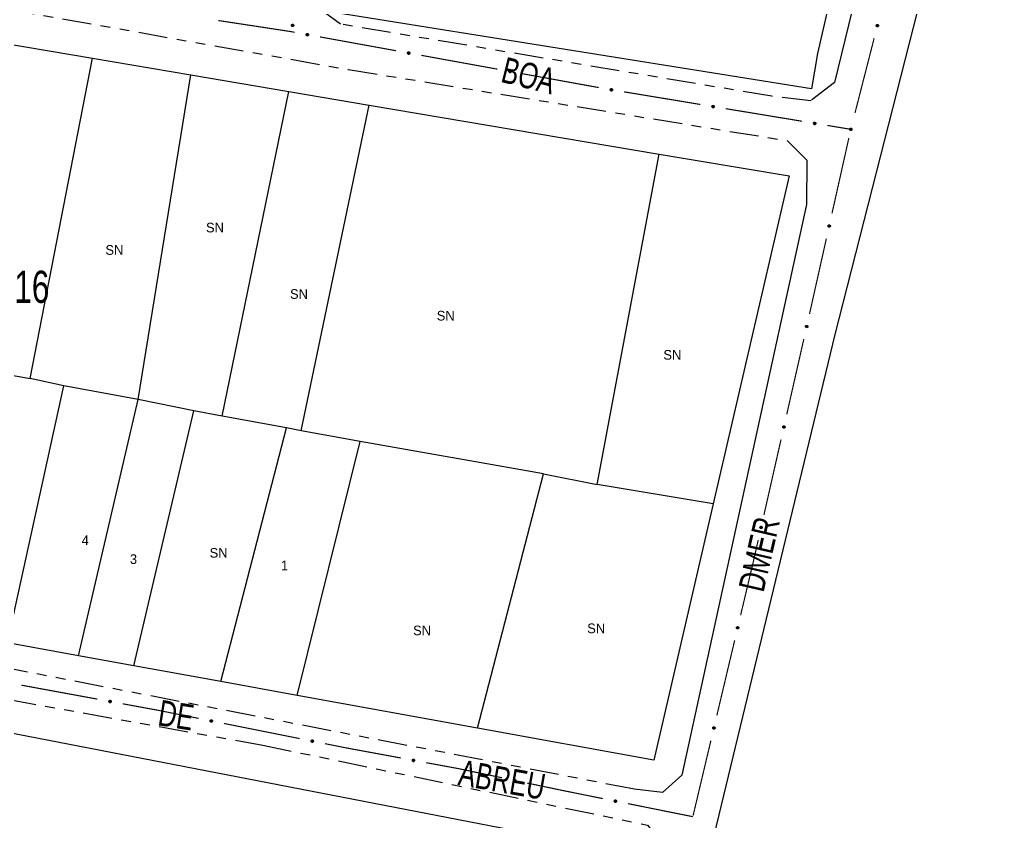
# Model space of a CAD drawing. Extents: x 209193 to 212081, y 4877574 to 4880493.
# Drawn here: x 211108 to 211262, y 4878790.4 to 4878915 of the extents above; entities that cross this region are included whole.
import ezdxf
from ezdxf.enums import TextEntityAlignment as Align

# ---------------------------------------------------------------- set-up
doc = ezdxf.new("R2010")
doc.units = 0
doc.header["$LTSCALE"] = 1.5
doc.header["$MEASUREMENT"] = 0
doc.linetypes.add('TRACO_25', pattern=[8, 3, -1, 1, -1, 1, -1])
for name, color, linetype in [('CD_MALHA_LOTES', 7, 'CONTINUOUS'), ('CD_TXT_QUADRA', 255, 'CONTINUOUS'), ('RU-QUADRA', 210, 'CONTINUOUS'), ('SV-EIXO-ROD-ESTR', 7, 'CONTINUOUS'), ('SV-EIXO-RUA-N-PAV', 6, 'CONTINUOUS'), ('SV-EST-MUNIC-PAV', 20, 'CONTINUOUS'), ('SV-RUA-NAO-PAV', 7, 'CONTINUOUS'), ('SV-TXT-MUNIC-PAV', 7, 'CONTINUOUS'), ('SV-TXT-RUA-N-PAV', 7, 'CONTINUOUS'), ('Th_NmrPort', 1, 'CONTINUOUS')]:
    doc.layers.add(name, color=color, linetype=linetype)
doc.styles.add('ARIAL', font='ARIAL.SHX')

msp = doc.modelspace()

# ---------------------------------------------------------------- linework, layer by layer
at = {"layer": 'CD_MALHA_LOTES', "linetype": 'Continuous', "flags": 128}
for points in [[(211088.366486, 4878914.247973), (211119.312865, 4878909.016891)], [(211109.642237, 4878859.291969), (211119.312865, 4878909.016891)], [(211119.312865, 4878909.016891), (211134.574148, 4878906.43717)], [(211126.420131, 4878856.034126), (211134.574148, 4878906.43717)], [(211134.574148, 4878906.43717), (211149.83543, 4878903.857449)], [(211139.451504, 4878853.427851), (211149.83543, 4878903.857449)], [(211149.83543, 4878903.857449), (211162.298519, 4878901.750726)], [(211151.749863, 4878851.147361), (211162.298519, 4878901.750726)], [(211162.298519, 4878901.750726), (211207.346324, 4878894.135981)], [(211197.685453, 4878842.83986), (211207.346324, 4878894.135981)], [(211207.346324, 4878894.135981), (211227.49472, 4878890.730157)], [(211227.49472, 4878890.730157), (211215.699003, 4878839.798263)], [(211104.103904, 4878860.269322), (211109.642237, 4878859.291969)], [(211114.854787, 4878858.151724), (211109.642237, 4878859.291969)], [(211106.112911, 4878818.216533), (211114.854787, 4878858.151724)], [(211126.420131, 4878856.034126), (211114.854787, 4878858.151724)], [(211117.129556, 4878816.216969), (211126.420131, 4878856.034126)], [(211135.053415, 4878854.242312), (211126.420131, 4878856.034126)], [(211125.745103, 4878814.653214), (211135.053415, 4878854.242312)], [(211139.451504, 4878853.427851), (211135.053415, 4878854.242312)], [(211149.469372, 4878851.636037), (211139.451504, 4878853.427851)], [(211139.234675, 4878812.204804), (211149.469372, 4878851.636037)], [(211151.749863, 4878851.147361), (211149.469372, 4878851.636037)], [(211160.871824, 4878849.518439), (211151.749863, 4878851.147361)], [(211151.090031, 4878810.053011), (211160.871824, 4878849.518439)], [(211189.377953, 4878844.468782), (211160.871824, 4878849.518439)], [(211179.129848, 4878804.963675), (211189.377953, 4878844.468782)], [(211189.377953, 4878844.468782), (211197.685453, 4878842.83986)], [(211215.699003, 4878839.798263), (211197.685453, 4878842.83986)], [(211215.699003, 4878839.798263), (211206.48163, 4878799.99922)], [(211117.129556, 4878816.216969), (211106.112911, 4878818.216533)], [(211125.745103, 4878814.653214), (211117.129556, 4878816.216969)], [(211139.234675, 4878812.204804), (211125.745103, 4878814.653214)], [(211151.090031, 4878810.053011), (211139.234675, 4878812.204804)], [(211179.129848, 4878804.963675), (211151.090031, 4878810.053011)], [(211105.873835, 4878804.425711), (211203.943492, 4878785.380758)], [(211206.48163, 4878799.99922), (211179.129848, 4878804.963675)]]:
    msp.add_lwpolyline(points, dxfattribs=at)
at = {"layer": 'RU-QUADRA', "linetype": 'Continuous', "flags": 128}
msp.add_lwpolyline([(211175.95, 4879027.29), (211255.193507, 4879011.268392), (211231.896271, 4878909.737606), (211230.99, 4878904.26), (211157.15, 4878916.08)], close=True, dxfattribs=at)
for points in [[(211088.366486, 4878914.247973), (211119.312865, 4878909.016891), (211134.574148, 4878906.43717), (211149.83543, 4878903.857449), (211162.298519, 4878901.750726), (211207.346324, 4878894.135981), (211227.49472, 4878890.730157), (211215.699003, 4878839.798263), (211206.48163, 4878799.99922), (211179.129848, 4878804.963675), (211151.090031, 4878810.053011), (211139.234675, 4878812.204804), (211125.745103, 4878814.653214), (211117.129556, 4878816.216969), (211106.112911, 4878818.216533)], [(211105.873835, 4878804.425711), (211203.943492, 4878785.380758), (211190.533631, 4878736.866104), (211180.558641, 4878700.778243), (211150.64729, 4878707.416922), (211143.486861, 4878709.006144), (211137.808998, 4878710.266318), (211131.815718, 4878711.596497), (211118.898483, 4878714.463415), (211109.056831, 4878716.647722), (211098.048029, 4878719.091072)]]:
    msp.add_lwpolyline(points, dxfattribs=at)
at = {"layer": 'SV-EIXO-ROD-ESTR'}
for points in [[(211241.354904, 4878914.183606), (211241.380417, 4878914.141879), (211241.393812, 4878914.1008), (211241.395122, 4878914.063323), (211241.387645, 4878914.029903), (211241.376144, 4878913.996574), (211241.357135, 4878913.965531), (211241.328406, 4878913.935749), (211241.286728, 4878913.909862), (211241.243744, 4878913.898906), (211241.20707, 4878913.895656), (211241.171773, 4878913.901446), (211241.139583, 4878913.913161), (211241.10799, 4878913.933973), (211241.078093, 4878913.963382), (211241.053077, 4878914.005921), (211241.040222, 4878914.046284), (211241.039906, 4878914.082567), (211241.045952, 4878914.118016), (211241.058101, 4878914.151901), (211241.076936, 4878914.182266), (211241.106601, 4878914.212315), (211241.148914, 4878914.236449), (211241.189025, 4878914.24973), (211241.225294, 4878914.250555), (211241.26006, 4878914.243817), (211241.293628, 4878914.232688), (211241.325629, 4878914.21488), (211241.354904, 4878914.183606)], [(211237.229013, 4878898.09615), (211237.255796, 4878898.055226), (211237.270446, 4878898.014578), (211237.272907, 4878897.977158), (211237.26646, 4878897.943525), (211237.255988, 4878897.909859), (211237.237942, 4878897.878245), (211237.210141, 4878897.847595), (211237.169278, 4878897.82044), (211237.126651, 4878897.808169), (211237.090095, 4878897.803794), (211237.054636, 4878897.808497), (211237.022102, 4878897.819218), (211236.989884, 4878897.839049), (211236.959098, 4878897.867526), (211236.932787, 4878897.909276), (211236.918698, 4878897.949225), (211236.917267, 4878897.985482), (211236.922222, 4878898.021099), (211236.933324, 4878898.055341), (211236.951218, 4878898.086271), (211236.979945, 4878898.117217), (211237.021497, 4878898.142639), (211237.061181, 4878898.157147), (211237.097408, 4878898.159085), (211237.132364, 4878898.153418), (211237.166258, 4878898.143326), (211237.198791, 4878898.126509), (211237.229013, 4878898.09615)], [(211233.869843, 4878883.078682), (211233.896626, 4878883.037758), (211233.911276, 4878882.99711), (211233.913737, 4878882.95969), (211233.907289, 4878882.926057), (211233.896818, 4878882.892391), (211233.878772, 4878882.860778), (211233.850971, 4878882.830127), (211233.810108, 4878882.802972), (211233.767481, 4878882.790701), (211233.730924, 4878882.786326), (211233.695466, 4878882.791029), (211233.662931, 4878882.80175), (211233.630713, 4878882.821581), (211233.599927, 4878882.850058), (211233.573616, 4878882.891808), (211233.559527, 4878882.931757), (211233.558097, 4878882.968014), (211233.563051, 4878883.003631), (211233.574154, 4878883.037873), (211233.592047, 4878883.068803), (211233.620775, 4878883.099749), (211233.662327, 4878883.125171), (211233.70201, 4878883.139679), (211233.738237, 4878883.141618), (211233.773193, 4878883.13595), (211233.807088, 4878883.125858), (211233.839621, 4878883.109041), (211233.869843, 4878883.078682)], [(211230.375371, 4878867.464604), (211230.402028, 4878867.423599), (211230.416553, 4878867.382906), (211230.418899, 4878867.345479), (211230.412348, 4878867.311865), (211230.401774, 4878867.278231), (211230.38363, 4878867.246674), (211230.355735, 4878867.216109), (211230.314789, 4878867.18908), (211230.272125, 4878867.17694), (211230.235555, 4878867.172677), (211230.200111, 4878867.177489), (211230.16761, 4878867.18831), (211230.135453, 4878867.20824), (211230.104754, 4878867.236811), (211230.078572, 4878867.278642), (211230.064605, 4878867.318634), (211230.063287, 4878867.354895), (211230.068351, 4878867.390497), (211230.079558, 4878867.424705), (211230.097546, 4878867.45558), (211230.126369, 4878867.486437), (211230.167999, 4878867.511732), (211230.207727, 4878867.526117), (211230.243959, 4878867.527944), (211230.278898, 4878867.52217), (211230.312761, 4878867.511974), (211230.345243, 4878867.495056), (211230.375371, 4878867.464604)], [(211226.834772, 4878851.861266), (211226.861429, 4878851.820261), (211226.875954, 4878851.779568), (211226.8783, 4878851.742141), (211226.871749, 4878851.708527), (211226.861174, 4878851.674893), (211226.843031, 4878851.643336), (211226.815136, 4878851.612771), (211226.77419, 4878851.585742), (211226.731526, 4878851.573602), (211226.694956, 4878851.569339), (211226.659512, 4878851.574151), (211226.627011, 4878851.584972), (211226.594854, 4878851.604902), (211226.564155, 4878851.633473), (211226.537973, 4878851.675304), (211226.524006, 4878851.715296), (211226.522688, 4878851.751557), (211226.527751, 4878851.787159), (211226.538959, 4878851.821367), (211226.556947, 4878851.852242), (211226.58577, 4878851.883099), (211226.6274, 4878851.908394), (211226.667128, 4878851.922779), (211226.70336, 4878851.924606), (211226.738299, 4878851.918832), (211226.772162, 4878851.908636), (211226.804644, 4878851.891718), (211226.834772, 4878851.861266)], [(211223.294173, 4878836.257928), (211223.32083, 4878836.216923), (211223.335355, 4878836.17623), (211223.337701, 4878836.138803), (211223.33115, 4878836.105189), (211223.320575, 4878836.071555), (211223.302432, 4878836.039998), (211223.274537, 4878836.009433), (211223.233591, 4878835.982404), (211223.190927, 4878835.970264), (211223.154357, 4878835.966001), (211223.118913, 4878835.970813), (211223.086412, 4878835.981634), (211223.054255, 4878836.001564), (211223.023556, 4878836.030135), (211222.997374, 4878836.071966), (211222.983407, 4878836.111958), (211222.982088, 4878836.148219), (211222.987152, 4878836.183821), (211222.99836, 4878836.218029), (211223.016348, 4878836.248904), (211223.045171, 4878836.279761), (211223.0868, 4878836.305056), (211223.126529, 4878836.319441), (211223.162761, 4878836.321268), (211223.1977, 4878836.315494), (211223.231563, 4878836.305298), (211223.264044, 4878836.28838), (211223.294173, 4878836.257928)], [(211219.654851, 4878820.676395), (211219.681106, 4878820.635131), (211219.695232, 4878820.594298), (211219.697212, 4878820.556849), (211219.690333, 4878820.523301), (211219.67943, 4878820.489773), (211219.660979, 4878820.458394), (211219.632787, 4878820.428103), (211219.591578, 4878820.401476), (211219.548797, 4878820.389754), (211219.512187, 4878820.385848), (211219.476792, 4878820.391007), (211219.444398, 4878820.402145), (211219.412438, 4878820.422388), (211219.38202, 4878820.451259), (211219.356248, 4878820.493343), (211219.342673, 4878820.53347), (211219.341709, 4878820.569742), (211219.347121, 4878820.605293), (211219.358662, 4878820.63939), (211219.376952, 4878820.670087), (211219.406075, 4878820.700661), (211219.44795, 4878820.725548), (211219.487816, 4878820.739544), (211219.524065, 4878820.741017), (211219.558945, 4878820.734901), (211219.592707, 4878820.724374), (211219.625022, 4878820.70714), (211219.654851, 4878820.676395)], [(211215.961856, 4878805.108422), (211215.988111, 4878805.067158), (211216.002238, 4878805.026324), (211216.004218, 4878804.988876), (211215.997339, 4878804.955328), (211215.986435, 4878804.921799), (211215.967985, 4878804.890421), (211215.939792, 4878804.86013), (211215.898583, 4878804.833503), (211215.855803, 4878804.82178), (211215.819193, 4878804.817875), (211215.783798, 4878804.823034), (211215.751404, 4878804.834172), (211215.719443, 4878804.854415), (211215.689025, 4878804.883285), (211215.663253, 4878804.92537), (211215.649678, 4878804.965497), (211215.648714, 4878805.001769), (211215.654126, 4878805.03732), (211215.665668, 4878805.071416), (211215.683957, 4878805.102114), (211215.71308, 4878805.132688), (211215.754955, 4878805.157574), (211215.794822, 4878805.17157), (211215.831071, 4878805.173044), (211215.865951, 4878805.166928), (211215.899713, 4878805.156401), (211215.932027, 4878805.139167), (211215.961856, 4878805.108422)]]:
    msp.add_lwpolyline(points, close=True, dxfattribs=at)
for points in [[(211241.058101, 4878914.151901), (211241.040222, 4878914.046284)], [(211241.067057, 4878914.162722), (211241.047768, 4878914.032439)], [(211241.076936, 4878914.182266), (211241.053077, 4878914.005921)], [(211241.092707, 4878914.191365), (211241.06706, 4878913.992282)], [(211241.106601, 4878914.212315), (211241.078093, 4878913.963382)], [(211241.128287, 4878914.220282), (211241.093301, 4878913.951754)], [(211241.148914, 4878914.236449), (211241.10799, 4878913.933973)], [(211241.167461, 4878914.241236), (211241.123944, 4878913.928409)], [(211241.189025, 4878914.24973), (211241.139583, 4878913.913161)], [(211241.205553, 4878914.246972), (211241.155941, 4878913.910352)], [(211241.225294, 4878914.250555), (211241.171773, 4878913.901446)], [(211241.241614, 4878914.244777), (211241.187327, 4878913.900903)], [(211241.26006, 4878914.243817), (211241.20707, 4878913.895656)], [(211241.276965, 4878914.234312), (211241.228369, 4878913.901657)], [(211241.293628, 4878914.232688), (211241.243744, 4878913.898906)], [(211241.308318, 4878914.219237), (211241.2668, 4878913.908715)], [(211241.325629, 4878914.21488), (211241.286728, 4878913.909862)], [(211241.338316, 4878914.198875), (211241.306619, 4878913.926686)], [(211241.354904, 4878914.183606), (211241.328406, 4878913.935749)], [(211241.367878, 4878914.160313), (211241.344198, 4878913.957908)], [(211241.380417, 4878914.141879), (211241.357135, 4878913.965531)], [(211241.388154, 4878914.118495), (211241.367881, 4878913.989873)], [(211241.393812, 4878914.1008), (211241.376144, 4878913.996574)], [(211236.933324, 4878898.055341), (211236.918698, 4878897.949225)], [(211236.941944, 4878898.066432), (211236.926665, 4878897.935619)], [(211236.951218, 4878898.086271), (211236.932787, 4878897.909276)], [(211236.966701, 4878898.09585), (211236.947183, 4878897.896073)], [(211236.979945, 4878898.117217), (211236.959098, 4878897.867526)], [(211237.001376, 4878898.125847), (211236.974656, 4878897.85637)], [(211237.021497, 4878898.142639), (211236.989884, 4878897.839049)], [(211237.039888, 4878898.147994), (211237.006002, 4878897.833978)], [(211237.061181, 4878898.157147), (211237.022102, 4878897.819218)], [(211237.077786, 4878898.154897), (211237.038538, 4878897.816912)], [(211237.097408, 4878898.159085), (211237.054636, 4878897.808497)], [(211237.113897, 4878898.153811), (211237.070199, 4878897.808432)], [(211237.132364, 4878898.153418), (211237.090095, 4878897.803794)], [(211237.149553, 4878898.144437), (211237.111199, 4878897.810447)], [(211237.166258, 4878898.143326), (211237.126651, 4878897.808169)], [(211237.181354, 4878898.130332), (211237.149395, 4878897.818682)], [(211237.198791, 4878898.126509), (211237.169278, 4878897.82044)], [(211237.211964, 4878898.110901), (211237.188643, 4878897.837867)], [(211237.229013, 4878898.09615), (211237.210141, 4878897.847595)], [(211237.242696, 4878898.073266), (211237.225245, 4878897.870229)], [(211237.255796, 4878898.055226), (211237.237942, 4878897.878245)], [(211237.264247, 4878898.032091), (211237.247935, 4878897.902906)], [(211237.270446, 4878898.014578), (211237.255988, 4878897.909859)], [(211233.574154, 4878883.037873), (211233.559527, 4878882.931757)], [(211233.582773, 4878883.048964), (211233.567495, 4878882.918151)], [(211233.592047, 4878883.068803), (211233.573616, 4878882.891808)], [(211233.607531, 4878883.078383), (211233.588012, 4878882.878605)], [(211233.620775, 4878883.099749), (211233.599927, 4878882.850058)], [(211233.642205, 4878883.108379), (211233.615486, 4878882.838902)], [(211233.662327, 4878883.125171), (211233.630713, 4878882.821581)], [(211233.680717, 4878883.130526), (211233.646831, 4878882.81651)], [(211233.70201, 4878883.139679), (211233.662931, 4878882.80175)], [(211233.718616, 4878883.137429), (211233.679368, 4878882.799444)], [(211233.738237, 4878883.141618), (211233.695466, 4878882.791029)], [(211233.754727, 4878883.136343), (211233.711029, 4878882.790964)], [(211233.773193, 4878883.13595), (211233.730924, 4878882.786326)], [(211233.790383, 4878883.126969), (211233.752029, 4878882.792979)], [(211233.807088, 4878883.125858), (211233.767481, 4878882.790701)], [(211233.822184, 4878883.112864), (211233.790225, 4878882.801214)], [(211233.839621, 4878883.109041), (211233.810108, 4878882.802972)], [(211233.852793, 4878883.093433), (211233.829473, 4878882.8204)], [(211233.869843, 4878883.078682), (211233.850971, 4878882.830127)], [(211233.883526, 4878883.055798), (211233.866075, 4878882.852761)], [(211233.896626, 4878883.037758), (211233.878772, 4878882.860778)], [(211233.905077, 4878883.014623), (211233.888765, 4878882.885438)], [(211233.911276, 4878882.99711), (211233.896818, 4878882.892391)], [(211230.079558, 4878867.424705), (211230.064605, 4878867.318634)], [(211230.088212, 4878867.435769), (211230.072531, 4878867.305003)], [(211230.097546, 4878867.45558), (211230.078572, 4878867.278642)], [(211230.113059, 4878867.465111), (211230.092927, 4878867.265395)], [(211230.126369, 4878867.486437), (211230.104754, 4878867.236811)], [(211230.147826, 4878867.495001), (211230.120278, 4878867.225608)], [(211230.167999, 4878867.511732), (211230.135453, 4878867.20824)], [(211230.186406, 4878867.51703), (211230.151555, 4878867.203119)], [(211230.207727, 4878867.526117), (211230.16761, 4878867.18831)], [(211230.224325, 4878867.523816), (211230.184039, 4878867.185954)], [(211230.243959, 4878867.527944), (211230.200111, 4878867.177489)], [(211230.260433, 4878867.522619), (211230.215674, 4878867.177376)], [(211230.278898, 4878867.52217), (211230.235555, 4878867.172677)], [(211230.29606, 4878867.513136), (211230.25668, 4878867.179265)], [(211230.312761, 4878867.511974), (211230.272125, 4878867.17694)], [(211230.327817, 4878867.498934), (211230.294901, 4878867.187383)], [(211230.345243, 4878867.495056), (211230.314789, 4878867.18908)], [(211230.358367, 4878867.479408), (211230.334207, 4878867.206448)], [(211230.375371, 4878867.464604), (211230.355735, 4878867.216109)], [(211230.388984, 4878867.441679), (211230.370909, 4878867.238697)], [(211230.402028, 4878867.423599), (211230.38363, 4878867.246674)], [(211230.410408, 4878867.400438), (211230.393699, 4878867.271304)], [(211230.416553, 4878867.382906), (211230.401774, 4878867.278231)], [(211226.538959, 4878851.821367), (211226.524006, 4878851.715296)], [(211226.547613, 4878851.832431), (211226.531932, 4878851.701665)], [(211226.556947, 4878851.852242), (211226.537973, 4878851.675304)], [(211226.57246, 4878851.861773), (211226.552328, 4878851.662057)], [(211226.58577, 4878851.883099), (211226.564155, 4878851.633473)], [(211226.607227, 4878851.891663), (211226.579679, 4878851.62227)], [(211226.6274, 4878851.908394), (211226.594854, 4878851.604902)], [(211226.645806, 4878851.913692), (211226.610956, 4878851.599781)], [(211226.667128, 4878851.922779), (211226.627011, 4878851.584972)], [(211226.683726, 4878851.920478), (211226.64344, 4878851.582616)], [(211226.70336, 4878851.924606), (211226.659512, 4878851.574151)], [(211226.719834, 4878851.919281), (211226.675075, 4878851.574038)], [(211226.738299, 4878851.918832), (211226.694956, 4878851.569339)], [(211226.755461, 4878851.909798), (211226.71608, 4878851.575927)], [(211226.772162, 4878851.908636), (211226.731526, 4878851.573602)], [(211226.787218, 4878851.895596), (211226.754302, 4878851.584045)], [(211226.804644, 4878851.891718), (211226.77419, 4878851.585742)], [(211226.817768, 4878851.87607), (211226.793608, 4878851.60311)], [(211226.834772, 4878851.861266), (211226.815136, 4878851.612771)], [(211226.848384, 4878851.838341), (211226.83031, 4878851.635359)], [(211226.861429, 4878851.820261), (211226.843031, 4878851.643336)], [(211226.869809, 4878851.7971), (211226.8531, 4878851.667966)], [(211226.875954, 4878851.779568), (211226.861174, 4878851.674893)], [(211222.99836, 4878836.218029), (211222.983407, 4878836.111958)], [(211223.007013, 4878836.229093), (211222.991333, 4878836.098327)], [(211223.016348, 4878836.248904), (211222.997374, 4878836.071966)], [(211223.031861, 4878836.258435), (211223.011729, 4878836.058719)], [(211223.045171, 4878836.279761), (211223.023556, 4878836.030135)], [(211223.066628, 4878836.288325), (211223.03908, 4878836.018932)], [(211223.0868, 4878836.305056), (211223.054255, 4878836.001564)], [(211223.105207, 4878836.310354), (211223.070357, 4878835.996443)], [(211223.126529, 4878836.319441), (211223.086412, 4878835.981634)], [(211223.143127, 4878836.31714), (211223.102841, 4878835.979278)], [(211223.162761, 4878836.321268), (211223.118913, 4878835.970813)], [(211223.179235, 4878836.315943), (211223.134476, 4878835.9707)], [(211223.1977, 4878836.315494), (211223.154357, 4878835.966001)], [(211223.214861, 4878836.30646), (211223.175481, 4878835.972589)], [(211223.231563, 4878836.305298), (211223.190927, 4878835.970264)], [(211223.246619, 4878836.292257), (211223.213703, 4878835.980707)], [(211223.264044, 4878836.28838), (211223.233591, 4878835.982404)], [(211223.277169, 4878836.272732), (211223.253009, 4878835.999772)], [(211223.294173, 4878836.257928), (211223.274537, 4878836.009433)], [(211223.307785, 4878836.235003), (211223.28971, 4878836.032021)], [(211223.32083, 4878836.216923), (211223.302432, 4878836.039998)], [(211223.32921, 4878836.193762), (211223.312501, 4878836.064628)], [(211223.335355, 4878836.17623), (211223.320575, 4878836.071555)], [(211219.406075, 4878820.700661), (211219.38202, 4878820.451259)], [(211219.427614, 4878820.709015), (211219.397434, 4878820.439904)], [(211219.44795, 4878820.725548), (211219.412438, 4878820.422388)], [(211219.466407, 4878820.730665), (211219.428489, 4878820.417111)], [(211219.487816, 4878820.739544), (211219.444398, 4878820.402145)], [(211219.504391, 4878820.737081), (211219.460804, 4878820.399628)], [(211219.524065, 4878820.741017), (211219.476792, 4878820.391007)], [(211219.540486, 4878820.735531), (211219.492353, 4878820.390742)], [(211219.558945, 4878820.734901), (211219.512187, 4878820.385848)], [(211219.576018, 4878820.725699), (211219.533375, 4878820.39223)], [(211219.592707, 4878820.724374), (211219.548797, 4878820.389754)], [(211219.607635, 4878820.711187), (211219.571674, 4878820.399973)], [(211219.625022, 4878820.70714), (211219.591578, 4878820.401476)], [(211219.637993, 4878820.691364), (211219.611165, 4878820.418653)], [(211219.358662, 4878820.63939), (211219.342673, 4878820.53347)], [(211219.367424, 4878820.650369), (211219.350465, 4878820.519762)], [(211219.376952, 4878820.670087), (211219.356248, 4878820.493343)], [(211219.392557, 4878820.679467), (211219.370473, 4878820.479957)], [(211219.654851, 4878820.676395), (211219.632787, 4878820.428103)], [(211219.668239, 4878820.653337), (211219.64818, 4878820.450542)], [(211219.681106, 4878820.635131), (211219.660979, 4878820.458394)], [(211219.689259, 4878820.611889), (211219.671288, 4878820.482925)], [(211219.695232, 4878820.594298), (211219.67943, 4878820.489773)], [(211215.665668, 4878805.071416), (211215.649678, 4878804.965497)], [(211215.674429, 4878805.082396), (211215.657471, 4878804.951789)], [(211215.683957, 4878805.102114), (211215.663253, 4878804.92537)], [(211215.699562, 4878805.111493), (211215.677478, 4878804.911983)], [(211215.71308, 4878805.132688), (211215.689025, 4878804.883285)], [(211215.73462, 4878805.141042), (211215.704439, 4878804.87193)], [(211215.754955, 4878805.157574), (211215.719443, 4878804.854415)], [(211215.773413, 4878805.162692), (211215.735494, 4878804.849137)], [(211215.794822, 4878805.17157), (211215.751404, 4878804.834172)], [(211215.811397, 4878805.169108), (211215.767809, 4878804.831655)], [(211215.831071, 4878805.173044), (211215.783798, 4878804.823034)], [(211215.847491, 4878805.167557), (211215.799359, 4878804.822768)], [(211215.865951, 4878805.166928), (211215.819193, 4878804.817875)], [(211215.883023, 4878805.157726), (211215.840381, 4878804.824256)], [(211215.899713, 4878805.156401), (211215.855803, 4878804.82178)], [(211215.914641, 4878805.143214), (211215.87868, 4878804.832)], [(211215.932027, 4878805.139167), (211215.898583, 4878804.833503)], [(211215.944998, 4878805.123391), (211215.918171, 4878804.85068)], [(211215.961856, 4878805.108422), (211215.939792, 4878804.86013)], [(211215.975244, 4878805.085364), (211215.955185, 4878804.882568)], [(211215.988111, 4878805.067158), (211215.967985, 4878804.890421)], [(211215.996264, 4878805.043915), (211215.978293, 4878804.914951)], [(211216.002238, 4878805.026324), (211215.986435, 4878804.921799)]]:
    msp.add_lwpolyline(points, dxfattribs=at)
at = {"layer": 'SV-EIXO-ROD-ESTR', "const_width": 0.18}
for points in [[(211240.716279, 4878912.134303), (211237.738289, 4878900.509693)], [(211236.787111, 4878896.624871), (211234.167633, 4878884.914264)], [(211233.294473, 4878881.010728), (211230.674995, 4878869.30012)], [(211229.79365, 4878865.398428), (211227.138201, 4878853.695925)], [(211226.253051, 4878849.79509), (211223.597601, 4878838.092587)], [(211222.712452, 4878834.191752), (211222.048589, 4878831.266126)], [(211221.934183, 4878830.76194), (211219.976204, 4878822.507999)], [(211222.048589, 4878831.266126), (211221.934183, 4878830.76194)], [(211219.052955, 4878818.616005), (211216.283209, 4878806.940025)], [(211215.359961, 4878803.048032), (211212.590215, 4878791.372052)]]:
    msp.add_lwpolyline(points, dxfattribs=at)
at = {"layer": 'SV-EIXO-RUA-N-PAV', "const_width": 0.18}
for points in [[(211138.859083, 4878914.875177), (211149.733561, 4878913.218158)], [(211149.733561, 4878913.218158), (211149.976913, 4878913.181077)], [(211149.976913, 4878913.181077), (211150.718594, 4878913.046231)], [(211154.654078, 4878912.330711), (211166.460529, 4878910.184153)], [(211170.396012, 4878909.468633), (211182.202463, 4878907.322075)], [(211186.137947, 4878906.606555), (211197.944398, 4878904.459997)], [(211201.888862, 4878903.796231), (211213.728338, 4878901.840012)], [(211217.67483, 4878901.187939), (211229.514307, 4878899.23172)], [(211233.460799, 4878898.579647), (211236.420668, 4878898.090592)], [(211236.420668, 4878898.090592), (211237.090223, 4878897.979963)], [(211108.28217, 4878811.647604), (211120.084662, 4878809.479382)], [(211124.018826, 4878808.756641), (211128.936531, 4878807.853215)], [(211128.936531, 4878807.853215), (211129.535002, 4878807.743271)], [(211129.535002, 4878807.743271), (211135.802397, 4878806.489792)], [(211139.72472, 4878805.705328), (211151.491688, 4878803.351934)], [(211155.41401, 4878802.567469), (211158.355752, 4878801.979121)], [(211158.355752, 4878801.979121), (211158.74057, 4878801.902158)], [(211158.74057, 4878801.902158), (211167.205157, 4878800.339823)], [(211171.138715, 4878799.613795), (211176.055663, 4878798.706259)], [(211176.055663, 4878798.706259), (211176.120276, 4878798.694333)], [(211176.120276, 4878798.694333), (211182.906668, 4878797.269784)], [(211186.821351, 4878796.448043), (211191.714705, 4878795.420867)], [(211191.714705, 4878795.420867), (211192.542423, 4878795.247119)], [(211192.542423, 4878795.247119), (211198.576041, 4878794.034621)], [(211202.49764, 4878793.246549), (211212.301639, 4878791.276367)], [(211212.301639, 4878791.276367), (211212.555419, 4878791.225368)]]:
    msp.add_lwpolyline(points, dxfattribs=at)
at = {"layer": 'SV-EIXO-RUA-N-PAV'}
for points in [[(211150.520578, 4878914.245805), (211150.550301, 4878914.206964), (211150.567904, 4878914.167505), (211150.573112, 4878914.130368), (211150.569158, 4878914.096351), (211150.561194, 4878914.062005), (211150.545524, 4878914.029149), (211150.520054, 4878913.996535), (211150.481301, 4878913.966446), (211150.439693, 4878913.95107), (211150.403558, 4878913.944016), (211150.36785, 4878913.946096), (211150.334614, 4878913.954393), (211150.301024, 4878913.971798), (211150.268225, 4878913.997932), (211150.238912, 4878914.037632), (211150.22192, 4878914.076435), (211150.217825, 4878914.112488), (211150.220144, 4878914.148374), (211150.228696, 4878914.18334), (211150.244263, 4878914.215504), (211150.270635, 4878914.24848), (211150.310203, 4878914.276892), (211150.348711, 4878914.294282), (211150.384697, 4878914.298882), (211150.419975, 4878914.295803), (211150.45452, 4878914.288234), (211150.488204, 4878914.273857), (211150.520578, 4878914.245805)], [(211152.564664, 4878912.822477), (211152.604477, 4878912.850884), (211152.644504, 4878912.867156), (211152.681794, 4878912.87112), (211152.71566, 4878912.86603), (211152.74972, 4878912.85692), (211152.782033, 4878912.84016), (211152.813776, 4878912.813613), (211152.842552, 4878912.773875), (211152.856527, 4878912.731776), (211152.862368, 4878912.695425), (211152.859094, 4878912.659806), (211152.84969, 4878912.626867), (211152.83117, 4878912.593878), (211152.803954, 4878912.561972), (211152.763295, 4878912.534003), (211152.723945, 4878912.518319), (211152.687775, 4878912.515433), (211152.651988, 4878912.518951), (211152.617327, 4878912.528668), (211152.585702, 4878912.545304), (211152.553627, 4878912.572764), (211152.526554, 4878912.61326), (211152.510463, 4878912.652328), (211152.50707, 4878912.688448), (211152.511327, 4878912.723604), (211152.520048, 4878912.757876), (211152.535544, 4878912.79106), (211152.564664, 4878912.822477)], [(211168.306599, 4878909.9604), (211168.346412, 4878909.988806), (211168.386438, 4878910.005078), (211168.423729, 4878910.009042), (211168.457595, 4878910.003952), (211168.491654, 4878909.994842), (211168.523967, 4878909.978082), (211168.555711, 4878909.951535), (211168.584487, 4878909.911797), (211168.598461, 4878909.869698), (211168.604303, 4878909.833347), (211168.601029, 4878909.797728), (211168.591625, 4878909.764789), (211168.573105, 4878909.7318), (211168.545889, 4878909.699894), (211168.50523, 4878909.671926), (211168.46588, 4878909.656242), (211168.42971, 4878909.653355), (211168.393922, 4878909.656874), (211168.359261, 4878909.66659), (211168.327637, 4878909.683226), (211168.295562, 4878909.710686), (211168.268489, 4878909.751182), (211168.252398, 4878909.790251), (211168.249004, 4878909.82637), (211168.253262, 4878909.861526), (211168.261983, 4878909.895798), (211168.277479, 4878909.928982), (211168.306599, 4878909.9604)], [(211184.048533, 4878907.098322), (211184.088347, 4878907.126728), (211184.128373, 4878907.143001), (211184.165664, 4878907.146964), (211184.199529, 4878907.141874), (211184.233589, 4878907.132764), (211184.265902, 4878907.116004), (211184.297646, 4878907.089457), (211184.326421, 4878907.049719), (211184.340396, 4878907.00762), (211184.346238, 4878906.971269), (211184.342964, 4878906.93565), (211184.33356, 4878906.902711), (211184.31504, 4878906.869722), (211184.287824, 4878906.837816), (211184.247165, 4878906.809848), (211184.207815, 4878906.794164), (211184.171645, 4878906.791277), (211184.135857, 4878906.794796), (211184.101196, 4878906.804512), (211184.069572, 4878906.821148), (211184.037497, 4878906.848608), (211184.010424, 4878906.889104), (211183.994333, 4878906.928173), (211183.990939, 4878906.964292), (211183.995196, 4878906.999448), (211184.003918, 4878907.033721), (211184.019414, 4878907.066904), (211184.048533, 4878907.098322)], [(211199.791802, 4878904.254298), (211199.831153, 4878904.283342), (211199.870912, 4878904.300256), (211199.908134, 4878904.30482), (211199.942077, 4878904.300276), (211199.976279, 4878904.291715), (211200.008858, 4878904.275477), (211200.041025, 4878904.249445), (211200.070437, 4878904.210175), (211200.085087, 4878904.168307), (211200.091513, 4878904.132054), (211200.088813, 4878904.096388), (211200.07994, 4878904.063301), (211200.061954, 4878904.030018), (211200.035255, 4878903.997678), (211199.995052, 4878903.969059), (211199.955959, 4878903.952744), (211199.919841, 4878903.949275), (211199.884001, 4878903.952217), (211199.849188, 4878903.961375), (211199.8173, 4878903.977499), (211199.784787, 4878904.004439), (211199.757066, 4878904.044494), (211199.740348, 4878904.083299), (211199.736373, 4878904.119359), (211199.740064, 4878904.154578), (211199.748232, 4878904.188987), (211199.763192, 4878904.222416), (211199.791802, 4878904.254298)], [(211215.577771, 4878901.646006), (211215.617122, 4878901.67505), (211215.656881, 4878901.691964), (211215.694103, 4878901.696528), (211215.728046, 4878901.691984), (211215.762248, 4878901.683423), (211215.794827, 4878901.667185), (211215.826994, 4878901.641153), (211215.856405, 4878901.601883), (211215.871056, 4878901.560015), (211215.877482, 4878901.523762), (211215.874782, 4878901.488096), (211215.865909, 4878901.455009), (211215.847923, 4878901.421726), (211215.821224, 4878901.389386), (211215.781021, 4878901.360767), (211215.741928, 4878901.344452), (211215.705809, 4878901.340983), (211215.66997, 4878901.343925), (211215.635157, 4878901.353083), (211215.603269, 4878901.369207), (211215.570756, 4878901.396147), (211215.543034, 4878901.436202), (211215.526317, 4878901.475007), (211215.522342, 4878901.511067), (211215.526033, 4878901.546286), (211215.534201, 4878901.580695), (211215.549161, 4878901.614124), (211215.577771, 4878901.646006)], [(211231.36374, 4878899.037714), (211231.403091, 4878899.066758), (211231.44285, 4878899.083673), (211231.480072, 4878899.088236), (211231.514015, 4878899.083692), (211231.548217, 4878899.075132), (211231.580796, 4878899.058893), (211231.612963, 4878899.032861), (211231.642374, 4878898.993591), (211231.657025, 4878898.951723), (211231.663451, 4878898.915471), (211231.660751, 4878898.879804), (211231.651878, 4878898.846717), (211231.633892, 4878898.813434), (211231.607193, 4878898.781094), (211231.566989, 4878898.752475), (211231.527897, 4878898.73616), (211231.491778, 4878898.732691), (211231.455938, 4878898.735633), (211231.421126, 4878898.744791), (211231.389238, 4878898.760915), (211231.356724, 4878898.787855), (211231.329003, 4878898.82791), (211231.312285, 4878898.866715), (211231.308311, 4878898.902775), (211231.312002, 4878898.937995), (211231.32017, 4878898.972403), (211231.33513, 4878899.005832), (211231.36374, 4878899.037714)], [(211121.930318, 4878809.252241), (211121.970184, 4878809.280575), (211122.01024, 4878809.296774), (211122.047537, 4878809.300669), (211122.081394, 4878809.295517), (211122.115437, 4878809.286344), (211122.147719, 4878809.269525), (211122.179414, 4878809.24292), (211122.208116, 4878809.203129), (211122.222014, 4878809.161005), (211122.227789, 4878809.124643), (211122.224449, 4878809.08903), (211122.214985, 4878809.056108), (211122.196405, 4878809.023153), (211122.16913, 4878808.991297), (211122.12842, 4878808.963403), (211122.089041, 4878808.947792), (211122.052866, 4878808.944971), (211122.017085, 4878808.948556), (211121.982442, 4878808.958336), (211121.950848, 4878808.975029), (211121.918823, 4878809.002549), (211121.891825, 4878809.043094), (211121.875805, 4878809.082192), (211121.872478, 4878809.118318), (211121.8768, 4878809.153466), (211121.885584, 4878809.187722), (211121.901141, 4878809.220877), (211121.930318, 4878809.252241)], [(211137.644256, 4878806.233681), (211137.684562, 4878806.261384), (211137.724868, 4878806.276952), (211137.762222, 4878806.280261), (211137.795993, 4878806.274577), (211137.829888, 4878806.264871), (211137.861902, 4878806.247546), (211137.893175, 4878806.220447), (211137.921249, 4878806.18021), (211137.934483, 4878806.137872), (211137.939686, 4878806.101424), (211137.935787, 4878806.065868), (211137.925807, 4878806.033099), (211137.906711, 4878806.00044), (211137.878939, 4878805.969016), (211137.837796, 4878805.941766), (211137.798176, 4878805.926775), (211137.761961, 4878805.924524), (211137.726241, 4878805.928669), (211137.691756, 4878805.938993), (211137.660428, 4878805.956181), (211137.62884, 4878805.9842), (211137.602482, 4878806.025164), (211137.587079, 4878806.064509), (211137.584319, 4878806.100683), (211137.589193, 4878806.135758), (211137.598514, 4878806.169873), (211137.61459, 4878806.202779), (211137.644256, 4878806.233681)], [(211153.333547, 4878803.095823), (211153.373853, 4878803.123526), (211153.414159, 4878803.139094), (211153.451513, 4878803.142402), (211153.485284, 4878803.136719), (211153.519179, 4878803.127013), (211153.551193, 4878803.109688), (211153.582466, 4878803.082589), (211153.61054, 4878803.042352), (211153.623774, 4878803.000014), (211153.628977, 4878802.963566), (211153.625078, 4878802.92801), (211153.615097, 4878802.895241), (211153.596002, 4878802.862582), (211153.56823, 4878802.831158), (211153.527086, 4878802.803908), (211153.487467, 4878802.788917), (211153.451252, 4878802.786665), (211153.415532, 4878802.790811), (211153.381046, 4878802.801135), (211153.349719, 4878802.818322), (211153.31813, 4878802.846341), (211153.291772, 4878802.887306), (211153.27637, 4878802.926651), (211153.27361, 4878802.962824), (211153.278484, 4878802.9979), (211153.287805, 4878803.032014), (211153.303881, 4878803.064921), (211153.333547, 4878803.095823)], [(211169.050622, 4878800.11114), (211169.090512, 4878800.13944), (211169.130581, 4878800.155606), (211169.167882, 4878800.159469), (211169.201734, 4878800.154289), (211169.23577, 4878800.145088), (211169.268038, 4878800.128242), (211169.29971, 4878800.101611), (211169.32838, 4878800.061796), (211169.342242, 4878800.01966), (211169.347986, 4878799.983293), (211169.344617, 4878799.947683), (211169.335125, 4878799.914769), (211169.316517, 4878799.881829), (211169.289216, 4878799.849996), (211169.248483, 4878799.822137), (211169.209091, 4878799.806558), (211169.172913, 4878799.803768), (211169.137135, 4878799.807382), (211169.1025, 4878799.817191), (211169.07092, 4878799.833911), (211169.038919, 4878799.861457), (211169.011954, 4878799.902025), (211168.995968, 4878799.941137), (211168.99267, 4878799.977265), (211168.997022, 4878800.012409), (211169.005834, 4878800.046658), (211169.021419, 4878800.0798), (211169.050622, 4878800.11114)], [(211184.746008, 4878796.996163), (211184.786576, 4878797.023482), (211184.827028, 4878797.038666), (211184.864412, 4878797.041619), (211184.898127, 4878797.035614), (211184.931928, 4878797.025586), (211184.963776, 4878797.007958), (211184.994789, 4878796.980562), (211185.022479, 4878796.94006), (211185.03531, 4878796.897598), (211185.040166, 4878796.861102), (211185.035929, 4878796.825585), (211185.025637, 4878796.792913), (211185.006232, 4878796.760436), (211184.978162, 4878796.729278), (211184.936762, 4878796.702421), (211184.897001, 4878796.687807), (211184.860767, 4878796.6859), (211184.825087, 4878796.690386), (211184.790702, 4878796.701037), (211184.759539, 4878796.718522), (211184.728219, 4878796.74684), (211184.702252, 4878796.788054), (211184.687224, 4878796.827543), (211184.684809, 4878796.863742), (211184.690016, 4878796.898769), (211184.699661, 4878796.932793), (211184.716049, 4878796.965545), (211184.746008, 4878796.996163)], [(211200.417664, 4878793.776816), (211200.457995, 4878793.804482), (211200.498316, 4878793.820012), (211200.535673, 4878793.823287), (211200.569439, 4878793.817572), (211200.603325, 4878793.807835), (211200.635323, 4878793.790481), (211200.66657, 4878793.763353), (211200.694607, 4878793.72309), (211200.707802, 4878793.68074), (211200.712972, 4878793.644287), (211200.70904, 4878793.608735), (211200.69903, 4878793.575975), (211200.679904, 4878793.543333), (211200.652103, 4878793.511935), (211200.610935, 4878793.484723), (211200.571302, 4878793.469768), (211200.535085, 4878793.46755), (211200.499368, 4878793.471729), (211200.464892, 4878793.482084), (211200.433581, 4878793.4993), (211200.402018, 4878793.527349), (211200.375698, 4878793.568337), (211200.360331, 4878793.607696), (211200.357605, 4878793.643873), (211200.362511, 4878793.678943), (211200.371863, 4878793.713049), (211200.387969, 4878793.745941), (211200.417664, 4878793.776816)]]:
    msp.add_lwpolyline(points, close=True, dxfattribs=at)
for points in [[(211150.228696, 4878914.18334), (211150.22192, 4878914.076435)], [(211150.236475, 4878914.195036), (211150.230868, 4878914.063452)], [(211150.244263, 4878914.215504), (211150.238912, 4878914.037632)], [(211150.259, 4878914.226197), (211150.254241, 4878914.025525)], [(211150.270635, 4878914.24848), (211150.268225, 4878913.997932)], [(211150.291372, 4878914.258664), (211150.284562, 4878913.987952)], [(211150.310203, 4878914.276892), (211150.301024, 4878913.971798)], [(211150.328149, 4878914.283586), (211150.317471, 4878913.967928)], [(211150.348711, 4878914.294282), (211150.334614, 4878913.954393)], [(211150.365437, 4878914.293261), (211150.351176, 4878913.953303)], [(211150.384697, 4878914.298882), (211150.36785, 4878913.946096)], [(211150.40153, 4878914.294835), (211150.383375, 4878913.947177)], [(211150.419975, 4878914.295803), (211150.403558, 4878913.944016)], [(211150.437779, 4878914.288112), (211150.424115, 4878913.952204)], [(211150.45452, 4878914.288234), (211150.439693, 4878913.95107)], [(211150.470532, 4878914.276386), (211150.461602, 4878913.963229)], [(211150.488204, 4878914.273857), (211150.481301, 4878913.966446)], [(211150.502489, 4878914.259261), (211150.499331, 4878913.985252)], [(211150.520578, 4878914.245805), (211150.520054, 4878913.996535)], [(211150.535909, 4878914.22399), (211150.533451, 4878914.02022)], [(211150.550301, 4878914.206964), (211150.545524, 4878914.029149)], [(211150.560432, 4878914.184513), (211150.553674, 4878914.054479)], [(211150.567904, 4878914.167505), (211150.561194, 4878914.062005)], [(211152.50707, 4878912.688448), (211152.859094, 4878912.659806)], [(211152.510463, 4878912.652328), (211152.84969, 4878912.626867)], [(211152.511327, 4878912.723604), (211152.862368, 4878912.695425)], [(211152.511677, 4878912.705137), (211152.858534, 4878912.675359)], [(211152.512043, 4878912.669011), (211152.851333, 4878912.643383)], [(211152.51961, 4878912.74114), (211152.854872, 4878912.716245)], [(211152.520048, 4878912.757876), (211152.856527, 4878912.731776)], [(211152.520465, 4878912.63142), (211152.835589, 4878912.610186)], [(211152.526554, 4878912.61326), (211152.83117, 4878912.593878)], [(211152.532425, 4878912.773483), (211152.845108, 4878912.754079)], [(211152.535544, 4878912.79106), (211152.842552, 4878912.773875)], [(211152.544142, 4878912.59383), (211152.814475, 4878912.577966)], [(211152.550609, 4878912.804849), (211152.82436, 4878912.792524)], [(211152.553627, 4878912.572764), (211152.803954, 4878912.561972)], [(211152.564664, 4878912.822477), (211152.813776, 4878912.813613)], [(211152.575508, 4878912.56039), (211152.775909, 4878912.548918)], [(211152.585702, 4878912.545304), (211152.763295, 4878912.534003)], [(211152.586979, 4878912.837069), (211152.790553, 4878912.827795)], [(211152.604477, 4878912.850884), (211152.782033, 4878912.84016)], [(211152.605898, 4878912.536835), (211152.73722, 4878912.526828)], [(211152.617327, 4878912.528668), (211152.723945, 4878912.518319)], [(211152.627254, 4878912.860258), (211152.75699, 4878912.849153)], [(211152.644504, 4878912.867156), (211152.74972, 4878912.85692)], [(211168.369189, 4878909.998181), (211168.498925, 4878909.987075)], [(211168.386438, 4878910.005078), (211168.491654, 4878909.994842)], [(211168.249004, 4878909.82637), (211168.601029, 4878909.797728)], [(211168.252398, 4878909.790251), (211168.591625, 4878909.764789)], [(211168.253262, 4878909.861526), (211168.604303, 4878909.833347)], [(211168.253612, 4878909.843059), (211168.600468, 4878909.813281)], [(211168.253978, 4878909.806933), (211168.593268, 4878909.781305)], [(211168.261545, 4878909.879062), (211168.596807, 4878909.854167)], [(211168.261983, 4878909.895798), (211168.598461, 4878909.869698)], [(211168.2624, 4878909.769343), (211168.577524, 4878909.748108)], [(211168.268489, 4878909.751182), (211168.573105, 4878909.7318)], [(211168.274359, 4878909.911405), (211168.587043, 4878909.892001)], [(211168.277479, 4878909.928982), (211168.584487, 4878909.911797)], [(211168.286077, 4878909.731752), (211168.55641, 4878909.715888)], [(211168.292544, 4878909.942771), (211168.566295, 4878909.930446)], [(211168.295562, 4878909.710686), (211168.545889, 4878909.699894)], [(211168.306599, 4878909.9604), (211168.555711, 4878909.951535)], [(211168.317443, 4878909.698312), (211168.517844, 4878909.686841)], [(211168.327637, 4878909.683226), (211168.50523, 4878909.671926)], [(211168.328914, 4878909.974991), (211168.532488, 4878909.965717)], [(211168.346412, 4878909.988806), (211168.523967, 4878909.978082)], [(211168.347833, 4878909.674757), (211168.479155, 4878909.66475)], [(211168.359261, 4878909.66659), (211168.46588, 4878909.656242)], [(211183.990939, 4878906.964292), (211184.342964, 4878906.93565)], [(211183.994333, 4878906.928173), (211184.33356, 4878906.902711)], [(211183.995196, 4878906.999448), (211184.346238, 4878906.971269)], [(211183.995547, 4878906.980981), (211184.342403, 4878906.951203)], [(211183.995913, 4878906.944855), (211184.335203, 4878906.919227)], [(211184.003479, 4878907.016985), (211184.338742, 4878906.992089)], [(211184.003918, 4878907.033721), (211184.340396, 4878907.00762)], [(211184.016294, 4878907.049327), (211184.328978, 4878907.029923)], [(211184.019414, 4878907.066904), (211184.326421, 4878907.049719)], [(211184.034479, 4878907.080693), (211184.30823, 4878907.068368)], [(211184.048533, 4878907.098322), (211184.297646, 4878907.089457)], [(211184.070849, 4878907.112914), (211184.274422, 4878907.103639)], [(211184.088347, 4878907.126728), (211184.265902, 4878907.116004)], [(211184.111124, 4878907.136103), (211184.24086, 4878907.124997)], [(211184.128373, 4878907.143001), (211184.233589, 4878907.132764)], [(211184.004334, 4878906.907265), (211184.319459, 4878906.88603)], [(211184.010424, 4878906.889104), (211184.31504, 4878906.869722)], [(211184.028012, 4878906.869674), (211184.298345, 4878906.85381)], [(211184.037497, 4878906.848608), (211184.287824, 4878906.837816)], [(211184.059378, 4878906.836234), (211184.259778, 4878906.824763)], [(211184.069572, 4878906.821148), (211184.247165, 4878906.809848)], [(211184.089768, 4878906.812679), (211184.22109, 4878906.802672)], [(211184.101196, 4878906.804512), (211184.207815, 4878906.794164)], [(211199.736373, 4878904.119359), (211200.088813, 4878904.096388)], [(211199.740064, 4878904.154578), (211200.091513, 4878904.132054)], [(211199.740348, 4878904.083299), (211200.07994, 4878904.063301)], [(211199.740711, 4878904.136119), (211200.088002, 4878904.11193)], [(211199.741659, 4878904.100004), (211200.081317, 4878904.079842)], [(211199.748063, 4878904.172246), (211200.083683, 4878904.152751)], [(211199.748232, 4878904.188987), (211200.085087, 4878904.168307)], [(211199.750685, 4878904.062554), (211200.06611, 4878904.046396)], [(211199.757066, 4878904.044494), (211200.061954, 4878904.030018)], [(211199.760356, 4878904.204791), (211200.073311, 4878904.190423)], [(211199.763192, 4878904.222416), (211200.070437, 4878904.210175)], [(211199.774964, 4878904.02535), (211200.045518, 4878904.01384)], [(211199.778033, 4878904.236446), (211200.051947, 4878904.228529)], [(211199.784787, 4878904.004439), (211200.035255, 4878903.997678)], [(211199.791802, 4878904.254298), (211200.041025, 4878904.249445)], [(211199.806864, 4878903.992419), (211200.007424, 4878903.984175)], [(211199.81388, 4878904.269247), (211200.017576, 4878904.263251)], [(211199.8173, 4878903.977499), (211199.995052, 4878903.969059)], [(211199.831153, 4878904.283342), (211200.008858, 4878904.275477)], [(211199.837629, 4878903.969356), (211199.969096, 4878903.961465)], [(211199.849188, 4878903.961375), (211199.955959, 4878903.952744)], [(211199.853776, 4878904.293082), (211199.983674, 4878904.284066)], [(211199.870912, 4878904.300256), (211199.976279, 4878904.291715)], [(211215.522342, 4878901.511067), (211215.874782, 4878901.488096)], [(211215.526033, 4878901.546286), (211215.877482, 4878901.523762)], [(211215.526317, 4878901.475007), (211215.865909, 4878901.455009)], [(211215.52668, 4878901.527827), (211215.873971, 4878901.503638)], [(211215.527628, 4878901.491712), (211215.867286, 4878901.47155)], [(211215.534032, 4878901.563954), (211215.869652, 4878901.544459)], [(211215.534201, 4878901.580695), (211215.871056, 4878901.560015)], [(211215.536653, 4878901.454262), (211215.852079, 4878901.438104)], [(211215.543034, 4878901.436202), (211215.847923, 4878901.421726)], [(211215.546325, 4878901.596499), (211215.85928, 4878901.582131)], [(211215.549161, 4878901.614124), (211215.856405, 4878901.601883)], [(211215.560933, 4878901.417058), (211215.831486, 4878901.405548)], [(211215.564002, 4878901.628154), (211215.837916, 4878901.620237)], [(211215.570756, 4878901.396147), (211215.821224, 4878901.389386)], [(211215.577771, 4878901.646006), (211215.826994, 4878901.641153)], [(211215.592833, 4878901.384127), (211215.793392, 4878901.375883)], [(211215.599848, 4878901.660955), (211215.803545, 4878901.654959)], [(211215.603269, 4878901.369207), (211215.781021, 4878901.360767)], [(211215.617122, 4878901.67505), (211215.794827, 4878901.667185)], [(211215.623598, 4878901.361064), (211215.755064, 4878901.353173)], [(211215.635157, 4878901.353083), (211215.741928, 4878901.344452)], [(211215.639745, 4878901.68479), (211215.769643, 4878901.675774)], [(211215.656881, 4878901.691964), (211215.762248, 4878901.683423)], [(211231.308311, 4878898.902775), (211231.660751, 4878898.879804)], [(211231.312002, 4878898.937995), (211231.663451, 4878898.915471)], [(211231.312285, 4878898.866715), (211231.651878, 4878898.846717)], [(211231.312649, 4878898.919536), (211231.65994, 4878898.895346)], [(211231.313597, 4878898.88342), (211231.653255, 4878898.863258)], [(211231.320001, 4878898.955662), (211231.655621, 4878898.936167)], [(211231.32017, 4878898.972403), (211231.657025, 4878898.951723)], [(211231.322622, 4878898.84597), (211231.638048, 4878898.829812)], [(211231.329003, 4878898.82791), (211231.633892, 4878898.813434)], [(211231.332294, 4878898.988207), (211231.645249, 4878898.973839)], [(211231.33513, 4878899.005832), (211231.642374, 4878898.993591)], [(211231.346902, 4878898.808766), (211231.617455, 4878898.797256)], [(211231.349971, 4878899.019862), (211231.623885, 4878899.011945)], [(211231.356724, 4878898.787855), (211231.607193, 4878898.781094)], [(211231.36374, 4878899.037714), (211231.612963, 4878899.032861)], [(211231.378802, 4878898.775835), (211231.579361, 4878898.767591)], [(211231.385817, 4878899.052663), (211231.589514, 4878899.046667)], [(211231.389238, 4878898.760915), (211231.566989, 4878898.752475)], [(211231.403091, 4878899.066758), (211231.580796, 4878899.058893)], [(211231.409567, 4878898.752772), (211231.541033, 4878898.744881)], [(211231.421126, 4878898.744791), (211231.527897, 4878898.73616)], [(211231.425714, 4878899.076498), (211231.555612, 4878899.067482)], [(211231.44285, 4878899.083673), (211231.548217, 4878899.075132)], [(211121.872478, 4878809.118318), (211122.224449, 4878809.08903)], [(211121.875805, 4878809.082192), (211122.214985, 4878809.056108)], [(211121.8768, 4878809.153466), (211122.227789, 4878809.124643)], [(211121.877116, 4878809.134998), (211122.223918, 4878809.104584)], [(211121.877416, 4878809.098872), (211122.216658, 4878809.072621)], [(211121.885115, 4878809.170987), (211122.220331, 4878809.145476)], [(211121.885584, 4878809.187722), (211122.222014, 4878809.161005)], [(211121.885769, 4878809.061266), (211122.200854, 4878809.039453)], [(211121.891825, 4878809.043094), (211122.196405, 4878809.023153)], [(211121.897989, 4878809.203306), (211122.210636, 4878809.183329)], [(211121.901141, 4878809.220877), (211122.208116, 4878809.203129)], [(211121.909377, 4878809.023632), (211122.179681, 4878809.007272)], [(211121.916231, 4878809.234639), (211122.189959, 4878809.221811)], [(211121.918823, 4878809.002549), (211122.16913, 4878808.991297)], [(211121.930318, 4878809.252241), (211122.179414, 4878809.24292)], [(211121.940682, 4878808.990134), (211122.141061, 4878808.978295)], [(211121.950848, 4878808.975029), (211122.12842, 4878808.963403)], [(211121.95266, 4878809.266792), (211122.156217, 4878809.257144)], [(211121.970184, 4878809.280575), (211122.147719, 4878809.269525)], [(211121.971028, 4878808.966524), (211122.102332, 4878808.956276)], [(211121.982442, 4878808.958336), (211122.089041, 4878808.947792)], [(211121.992978, 4878809.289907), (211122.122693, 4878809.278564)], [(211122.01024, 4878809.296774), (211122.115437, 4878809.286344)], [(211137.584319, 4878806.100683), (211137.935787, 4878806.065868)], [(211137.587079, 4878806.064509), (211137.925807, 4878806.033099)], [(211137.588951, 4878806.081161), (211137.927739, 4878806.049584)], [(211137.589193, 4878806.135758), (211137.939686, 4878806.101424)], [(211137.589219, 4878806.117288), (211137.9355, 4878806.081429)], [(211137.596712, 4878806.043429), (211137.911415, 4878806.016669)], [(211137.597782, 4878806.153147), (211137.932556, 4878806.122372)], [(211137.598514, 4878806.169873), (211137.934483, 4878806.137872)], [(211137.602482, 4878806.025164), (211137.906711, 4878806.00044)], [(211137.611163, 4878806.18526), (211137.923457, 4878806.160372)], [(211137.61459, 4878806.202779), (211137.921249, 4878806.18021)], [(211137.619726, 4878806.005429), (211137.889739, 4878805.984824)], [(211137.62884, 4878805.9842), (211137.878939, 4878805.969016)], [(211137.629895, 4878806.216302), (211137.903387, 4878806.199175)], [(211137.644256, 4878806.233681), (211137.893175, 4878806.220447)], [(211137.6505, 4878805.971443), (211137.850669, 4878805.956457)], [(211137.660428, 4878805.956181), (211137.837796, 4878805.941766)], [(211137.666824, 4878806.247879), (211137.870204, 4878806.235034)], [(211137.680472, 4878805.947359), (211137.811599, 4878805.935049)], [(211137.684562, 4878806.261384), (211137.861902, 4878806.247546)], [(211137.691756, 4878805.938993), (211137.798176, 4878805.926775)], [(211137.7075, 4878806.270358), (211137.837021, 4878806.256978)], [(211137.724868, 4878806.276952), (211137.829888, 4878806.264871)], [(211153.27361, 4878802.962824), (211153.625078, 4878802.92801)], [(211153.27637, 4878802.926651), (211153.615097, 4878802.895241)], [(211153.278242, 4878802.943303), (211153.61703, 4878802.911725)], [(211153.278484, 4878802.9979), (211153.628977, 4878802.963566)], [(211153.27851, 4878802.97943), (211153.62479, 4878802.94357)], [(211153.286003, 4878802.905571), (211153.600706, 4878802.87881)], [(211153.287073, 4878803.015289), (211153.621847, 4878802.984514)], [(211153.287805, 4878803.032014), (211153.623774, 4878803.000014)], [(211153.291772, 4878802.887306), (211153.596002, 4878802.862582)], [(211153.300453, 4878803.047401), (211153.612748, 4878803.022514)], [(211153.303881, 4878803.064921), (211153.61054, 4878803.042352)], [(211153.309017, 4878802.867571), (211153.57903, 4878802.846965)], [(211153.31813, 4878802.846341), (211153.56823, 4878802.831158)], [(211153.319186, 4878803.078443), (211153.592678, 4878803.061317)], [(211153.333547, 4878803.095823), (211153.582466, 4878803.082589)], [(211153.339791, 4878802.833585), (211153.53996, 4878802.818599)], [(211153.349719, 4878802.818322), (211153.527086, 4878802.803908)], [(211153.356115, 4878803.110021), (211153.559495, 4878803.097176)], [(211153.369763, 4878802.8095), (211153.500889, 4878802.797191)], [(211153.373853, 4878803.123526), (211153.551193, 4878803.109688)], [(211153.381046, 4878802.801135), (211153.487467, 4878802.788917)], [(211153.396791, 4878803.132499), (211153.526312, 4878803.119119)], [(211153.414159, 4878803.139094), (211153.519179, 4878803.127013)], [(211168.99267, 4878799.977265), (211169.344617, 4878799.947683)], [(211168.995968, 4878799.941137), (211169.335125, 4878799.914769)], [(211168.997022, 4878800.012409), (211169.347986, 4878799.983293)], [(211168.997322, 4878799.993941), (211169.344098, 4878799.963237)], [(211168.997592, 4878799.957815), (211169.336812, 4878799.931281)], [(211169.005351, 4878800.029924), (211169.340546, 4878800.004133)], [(211169.005834, 4878800.046658), (211169.342242, 4878800.01966)], [(211169.005913, 4878799.920202), (211169.32098, 4878799.898126)], [(211169.011954, 4878799.902025), (211169.316517, 4878799.881829)], [(211169.018252, 4878800.062232), (211169.330883, 4878800.041993)], [(211169.021419, 4878800.0798), (211169.32838, 4878800.061796)], [(211169.02949, 4878799.882549), (211169.29978, 4878799.865962)], [(211169.036521, 4878800.093549), (211169.310238, 4878800.080493)], [(211169.038919, 4878799.861457), (211169.289216, 4878799.849996)], [(211169.050622, 4878800.11114), (211169.29971, 4878800.101611)], [(211169.060767, 4878799.849024), (211169.261136, 4878799.837018)], [(211169.07092, 4878799.833911), (211169.248483, 4878799.822137)], [(211169.072977, 4878800.125672), (211169.276525, 4878800.115854)], [(211169.090512, 4878800.13944), (211169.268038, 4878800.128242)], [(211169.091093, 4878799.825388), (211169.222388, 4878799.815031)], [(211169.1025, 4878799.817191), (211169.209091, 4878799.806558)], [(211169.113314, 4878800.148754), (211169.243019, 4878800.137302)], [(211169.130581, 4878800.155606), (211169.23577, 4878800.145088)], [(211184.684809, 4878796.863742), (211185.035929, 4878796.825585)], [(211184.687224, 4878796.827543), (211185.025637, 4878796.792913)], [(211184.689255, 4878796.844177), (211185.027727, 4878796.809378)], [(211184.689866, 4878796.880299), (211185.03579, 4878796.841148)], [(211184.690016, 4878796.898769), (211185.040166, 4878796.861102)], [(211184.696656, 4878796.806372), (211185.01109, 4878796.776619)], [(211184.69877, 4878796.916075), (211185.033236, 4878796.882117)], [(211184.699661, 4878796.932793), (211185.03531, 4878796.897598)], [(211184.702252, 4878796.788054), (211185.006232, 4878796.760436)], [(211184.712455, 4878796.948059), (211185.024499, 4878796.920202)], [(211184.716049, 4878796.965545), (211185.022479, 4878796.94006)], [(211184.719307, 4878796.768155), (211184.989113, 4878796.744982)], [(211184.728219, 4878796.74684), (211184.978162, 4878796.729278)], [(211184.731482, 4878796.978922), (211185.004799, 4878796.959194)], [(211184.746008, 4878796.996163), (211184.994789, 4878796.980562)], [(211184.749757, 4878796.733878), (211184.949774, 4878796.716989)], [(211184.759539, 4878796.718522), (211184.936762, 4878796.702421)], [(211184.76871, 4878797.010146), (211184.971958, 4878796.995367)], [(211184.779499, 4878796.70951), (211184.910502, 4878796.695953)], [(211184.786576, 4878797.023482), (211184.963776, 4878797.007958)], [(211184.790702, 4878796.701037), (211184.897001, 4878796.687807)], [(211184.809598, 4878797.032237), (211184.938986, 4878797.017625)], [(211184.827028, 4878797.038666), (211184.931928, 4878797.025586)], [(211200.357605, 4878793.643873), (211200.70904, 4878793.608735)], [(211200.360331, 4878793.607696), (211200.69903, 4878793.575975)], [(211200.362219, 4878793.624347), (211200.700977, 4878793.592458)], [(211200.362511, 4878793.678943), (211200.712972, 4878793.644287)], [(211200.36252, 4878793.660473), (211200.708767, 4878793.624296)], [(211200.369945, 4878793.586607), (211200.684623, 4878793.559557)], [(211200.371116, 4878793.696324), (211200.705861, 4878793.665242)], [(211200.371863, 4878793.713049), (211200.707802, 4878793.68074)], [(211200.375698, 4878793.568337), (211200.679904, 4878793.543333)], [(211200.384526, 4878793.728425), (211200.696798, 4878793.70325)], [(211200.387969, 4878793.745941), (211200.694607, 4878793.72309)], [(211200.392924, 4878793.548586), (211200.662918, 4878793.527732)], [(211200.402018, 4878793.527349), (211200.652103, 4878793.511935)], [(211200.403287, 4878793.759449), (211200.676763, 4878793.742071)], [(211200.417664, 4878793.776816), (211200.66657, 4878793.763353)], [(211200.423667, 4878793.514572), (211200.623822, 4878793.499402)], [(211200.433581, 4878793.4993), (211200.610935, 4878793.484723)], [(211200.440245, 4878793.790993), (211200.643613, 4878793.777961)], [(211200.453617, 4878793.49046), (211200.584732, 4878793.47803)], [(211200.457995, 4878793.804482), (211200.635323, 4878793.790481)], [(211200.464892, 4878793.482084), (211200.571302, 4878793.469768)], [(211200.480942, 4878793.813434), (211200.61045, 4878793.799935)], [(211200.498316, 4878793.820012), (211200.603325, 4878793.807835)]]:
    msp.add_lwpolyline(points, dxfattribs=at)
at = {"layer": 'SV-EST-MUNIC-PAV', "linetype": 'Continuous'}
for points in [[(211181.95, 4879033.06, 11.132309), (211224.96572, 4879024.763602, 12.607738), (211254.560439, 4879018.982032, 12.556994), (211258.096724, 4879016.967369, 12.638184), (211259.746364, 4879013.321847, 12.709225), (211258.612535, 4879007.293484, 12.709225), (211256.947898, 4879000.180944, 12.394616), (211249.726612, 4878969.117227, 12.394616), (211238.361993, 4878920.796529, 12.394616), (211234.55, 4878905.26, 12.516125)], [(211193.18, 4878700.47, 11.185126), (211204.85, 4878742.65, 11.607666), (211234.684998, 4878866.13579, 12.431617), (211249.395588, 4878923.986215, 12.590069), (211257.319858, 4878957.80352, 12.313427), (211268.373361, 4879005.174855, 12.749819), (211270.189329, 4879011.152415, 12.749819), (211272.686284, 4879014.254693, 12.66863), (211276.923542, 4879015.162677, 12.648333), (211301.019841, 4879010.914548, 13.297847), (211307.344361, 4879009.81632, 13.297847), (211392.918526, 4878992.412415, 13.338441), (211406.16411, 4878989.703337, 13.338441)], [(211230.28, 4878893.19, 12.442181), (211230.22, 4878886.3, 12.642886), (211210.86, 4878797.67, 12.41049)]]:
    msp.add_polyline3d(points, dxfattribs=at)
at = {"layer": 'SV-RUA-NAO-PAV', "linetype": 'TRACO_25'}
for points in [[(211234.55, 4878905.26, 12.516125), (211230.89, 4878902.41, 12.516125), (211224.8, 4878903.11, 12.442181), (211157.81, 4878914.31, 11.185126), (211154.23, 4878916.96, 11.216817), (211154.1, 4878921.96, 11.227381), (211171.73, 4879026.05, 10.593572), (211174.51, 4879029.97, 10.656952), (211177.56, 4879032, 10.730897), (211181.95, 4879033.06, 11.132309)], [(211210.86, 4878797.67, 12.41049), (211207.87, 4878794.96, 12.368237), (211203.47, 4878795.48, 12.357673), (211086.32, 4878818.1, 10.25554), (211019.13, 4878831.08, 9.262573), (211016.85, 4878832.35, 9.209756), (211015.72, 4878836.39, 9.146375), (211020.941509, 4878890.090104, 8.818907), (211023.216463, 4878913.486655, 8.818907), (211024.44, 4878926.07, 8.818907), (211026.3, 4878929.45, 8.787216), (211030.4, 4878929.98, 8.766089), (211102.86, 4878917.24, 10.023144), (211159.07, 4878907.27, 11.237944)], [(211159.07, 4878907.27, 11.237944), (211227.27, 4878896.21, 12.389363), (211230.28, 4878893.19, 12.442181)], [(211185.95, 4878701.66, 11.480904), (211178.78, 4878699.89, 11.354142), (211091.5, 4878719.01, 9.780184), (211000.68, 4878738.19, 8.406931), (210998.69, 4878740.33, 8.406931), (210998.79, 4878743.45, 8.406931), (211005.97, 4878787.76, 8.956232), (211007.25166, 4878794.223637, 8.956232), (211012.311758, 4878819.7426, 8.956232), (211013.15, 4878823.97, 9.125248), (211015.95, 4878825.95, 9.125248), (211019.73, 4878825.83, 9.273136), (211025.89, 4878824.97, 9.273136), (211070.64, 4878815.84, 10.01258), (211145.77, 4878802.33, 11.280198)], [(211145.77, 4878802.33, 11.280198), (211205.54, 4878789.91, 12.199221), (211207.9, 4878786.88, 12.199221)]]:
    msp.add_polyline3d(points, dxfattribs=at)

# ---------------------------------------------------------------- texts
at = {"layer": 'CD_TXT_QUADRA', "style": 'ARIAL', "width": 0.7}
msp.add_text('268924216', height=5, dxfattribs=at).set_placement((211088.140472, 4878871.020205))
at = {"layer": 'SV-TXT-MUNIC-PAV', "style": 'ARIAL', "width": 0.7}
msp.add_text('DMER', height=4, rotation=77, dxfattribs=at).set_placement((211223.519315, 4878825.927661))
at = {"layer": 'SV-TXT-RUA-N-PAV', "style": 'ARIAL', "width": 0.7}
for s, rotation, p in [('BOA', 346, (211182.558991, 4878905.3842)), ('DE', 351, (211129.316078, 4878805.441155)), ('ABREU', 350, (211175.949751, 4878796.170606))]:
    msp.add_text(s, height=4, rotation=rotation, dxfattribs=at).set_placement(p)
at = {"layer": 'Th_NmrPort', "color": 1}
for s, p in [('SN', (211136.946952, 4878882.718809)), ('SN', (211121.322303, 4878879.241053)), ('SN', (211149.991324, 4878872.399582)), ('SN', (211172.783228, 4878869.035867)), ('SN', (211207.980935, 4878862.951836)), ('4', (211117.632083, 4878834.156862)), ('3', (211125.125122, 4878831.224803)), ('SN', (211137.504927, 4878832.202156)), ('1', (211148.581594, 4878830.24745)), ('SN', (211169.106007, 4878820.148135)), ('SN', (211196.146107, 4878820.47392))]:
    msp.add_text(s, height=1.5, dxfattribs=at).set_placement(p, align=Align.MIDDLE_LEFT)

doc.saveas('drawing.dxf')
